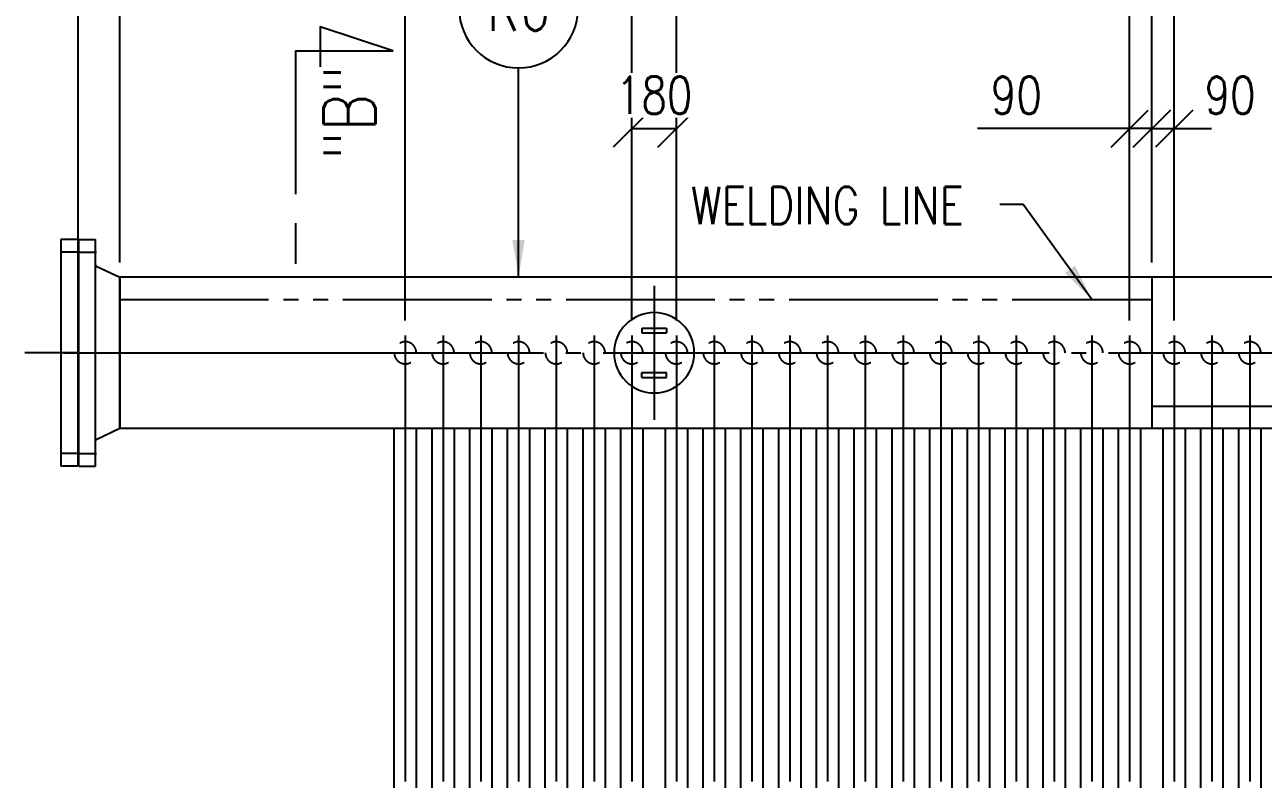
# Model space of a CAD drawing. Header units: millimetres. Extents: x 0 to 91981, y -132907 to 77676.
# Drawn here: x 4452 to 9450, y 69580 to 72625 of the extents above; entities that cross this region are included whole.
import ezdxf
from ezdxf.enums import TextEntityAlignment as Align

# ---------------------------------------------------------------- set-up
doc = ezdxf.new("R2010")
doc.units = ezdxf.units.MM
doc.header["$LTSCALE"] = 60
for name, pattern in [('JNK-CENTER', [34, 30, -1.5, 1, -1.5]), ('JNK-HIDDEN', [3, 2, -1]), ('JNK-PHANTOM', [15, 10, -1, 1, -1, 1, -1])]:
    doc.linetypes.add(name, pattern=pattern)
doc.layers.add('AM_5', color=3, linetype='Continuous', lineweight=25)
doc.layers.add('CONT-G', color=3, linetype='Continuous', lineweight=25)
for name, color, linetype in [('CEN-R', 1, 'JNK-CENTER'), ('CON-C', 4, 'Continuous'), ('CON-G', 3, 'Continuous'), ('CON-Y', 2, 'Continuous'), ('Dim-W', 7, 'Continuous'), ('HID-Y', 2, 'JNK-HIDDEN'), ('PHA-W', 7, 'JNK-PHANTOM'), ('TXT-Y', 2, 'Continuous')]:
    doc.layers.add(name, color=color, linetype=linetype)
doc.styles.add('SIMPLEX', font='simplex.shx', dxfattribs={"width": 0.8})
doc.dimstyles.new('DIM60', dxfattribs={"dimscale": 60, "dimtxt": 2.5, "dimasz": 2.5, "dimexe": 1, "dimexo": 1, "dimgap": 1, "dimtad": 1, "dimdsep": 46, "dimtxsty": 'SIMPLEX', "dimcen": 0, "dimclrd": 256, "dimclre": 256, "dimclrt": 2, "dimadec": 1, "dimazin": 2, "dimtfac": 1, "dimtix": 1, "dimtmove": 2, "dimatfit": 2, "dimfxl": 1, "dimarcsym": 1})
doc.dimstyles.new('DIM_60', dxfattribs={"dimscale": 60, "dimtxt": 2.5, "dimasz": 2.5, "dimexe": 1, "dimexo": 1, "dimgap": 1, "dimtad": 1, "dimdec": 4, "dimdsep": 46, "dimtxsty": 'SIMPLEX', "dimcen": 2.5, "dimclrd": 7, "dimclre": 7, "dimclrt": 2, "dimadec": 4, "dimazin": 2, "dimtfac": 1, "dimtdec": 4, "dimtmove": 0, "dimatfit": 2, "dimfxl": 0.18, "dimtolj": 1, "dimtzin": 0, "dimarcsym": 1})
doc.dimstyles.new('DIM_60$0', dxfattribs={"dimscale": 60, "dimtxt": 2.5, "dimasz": 2.5, "dimexe": 1, "dimexo": 1, "dimgap": 1, "dimtad": 1, "dimdec": 4, "dimdsep": 46, "dimtxsty": 'SIMPLEX', "dimcen": 2.5, "dimclrd": 7, "dimclre": 7, "dimclrt": 2, "dimadec": 4, "dimazin": 2, "dimtfac": 1, "dimtdec": 4, "dimtmove": 0, "dimatfit": 2, "dimfxl": 1, "dimtolj": 1, "dimtzin": 0, "dimarcsym": 1})

# ---------------------------------------------------------------- blocks, each defined once
blk = doc.blocks.new('*D945')
at = {"layer": 'DEFPOINTS', "color": 0, "ltscale": 60, "transparency": 16777216}
for p in [(13198.3, 74006.2), (9000.7, 71606.2), (13198.3, 71606.2)]:
    blk.add_point(p, dxfattribs=at)
at = {"layer": 'Dim-W', "color": 7, "linetype": 'ByBlock', "lineweight": -2, "ltscale": 60, "transparency": 16777216}
for p, q in [((9000.7, 71666.2), (9000.7, 74066.2)), ((13198.3, 71666.2), (13198.3, 74066.2)), ((9150.7, 74006.2), (13048.3, 74006.2))]:
    blk.add_line(p, q, dxfattribs=at)
at = {"layer": 'Dim-W', "color": 7, "ltscale": 60, "transparency": 16777216}
for points in [[(9150.7, 74031.2), (9150.7, 73981.2), (9000.7, 74006.2)], [(13048.3, 74031.2), (13048.3, 73981.2), (13198.3, 74006.2)]]:
    blk.add_solid(points, dxfattribs=at)
at = {"layer": 'Dim-W', "color": 2, "ltscale": 60, "transparency": 16777216, "insert": (11099.5, 74141.2), "char_height": 150, "attachment_point": 5, "style": 'SIMPLEX'}
blk.add_mtext('\\A1;4197.6', dxfattribs=at)
blk = doc.blocks.new("24'' FLG")
at = {"layer": 'CEN-R'}
for p, q in [((0, -228), (0, 47.6)), ((-406.4, -171.3), (-406.4, -95.3)), ((406.4, -171.3), (406.4, -95.3)), ((-406.4, -165.3), (-406.4, -241.3)), ((0, -168.3), (0, -384.2)), ((406.4, -165.3), (406.4, -241.3))]:
    blk.add_line(p, q, dxfattribs=at)
at = {"layer": 'CON-G'}
for p, q in [((-349.6, -95.7), (-304.7, 0)), ((304.7, 0), (-304.7, 0)), ((349.6, -95.7), (304.7, 0)), ((457.5, -98.3), (-457.5, -98.3)), ((-457.5, -166.7), (-457.5, -98.3)), ((457.5, -166.7), (457.5, -98.3)), ((457.5, -166.7), (-457.5, -166.7)), ((-457.5, -169.9), (-457.5, -238.3)), ((-457.5, -169.9), (457.5, -169.9)), ((-346.1, -168.3), (-346.1, -166.7)), ((-346.1, -168.3), (-346.1, -169.9)), ((-346.1, -168.3), (346.1, -168.3)), ((346.1, -168.3), (-346.1, -168.3)), ((346.1, -168.3), (346.1, -166.7)), ((346.1, -168.3), (346.1, -169.9)), ((457.5, -169.9), (457.5, -238.3)), ((-457.5, -238.3), (457.5, -238.3))]:
    blk.add_line(p, q, dxfattribs=at)
for centre, start, end in [((-353.7, -93.8), 270, 334.7554), ((353.7, -93.8), 205.2446, 270)]:
    blk.add_arc(centre, 4.5, start, end, dxfattribs=at)
at = {"layer": 'CONT-G'}
blk.add_line((-304.7, 0), (304.7, 0), dxfattribs=at)
blk.add_line((-304.7, 0), (304.7, 0), dxfattribs=at)
blk = doc.blocks.new('SPRING SUPPORT BASE')
at = {"layer": 'CEN-R'}
blk.add_line((-269.9, 0), (269.9, 0), dxfattribs=at)
at = {"layer": 'CONT-G'}
for p, q in [((-100, 50), (-100, -50)), ((-100, 50), (-80, 50)), ((-80, 50), (-80, -50)), ((80, 50), (80, -50)), ((100, 50), (80, 50)), ((100, 50), (100, -50)), ((-100, -50), (-80, -50)), ((100, -50), (80, -50))]:
    blk.add_line(p, q, dxfattribs=at)
blk.add_circle((0, 0), 162, dxfattribs=at)
blk = doc.blocks.new('MANIFOLD&U-COIL-HIDDEN')
at = {"layer": 'HID-Y', "ltscale": 60}
for start, end in [(0, 120), (180, 300)]:
    blk.add_arc((75719.8, 12166.3), 44.5, start, end, dxfattribs=at)
blk = doc.blocks.new('_Oblique')
at = {"color": 0, "linetype": 'ByBlock', "lineweight": -2}
blk.add_line((-0.5, -0.5), (0.5, 0.5), dxfattribs=at)
blk = doc.blocks.new('*D946')
at = {"layer": 'DEFPOINTS', "color": 0, "ltscale": 60, "transparency": 16777216}
for p in [(9000.7, 72206.2), (9000.7, 71606.2), (8910.7, 71371.5)]:
    blk.add_point(p, dxfattribs=at)
at = {"layer": 'Dim-W', "color": 7, "linetype": 'ByBlock', "lineweight": -2, "ltscale": 60, "transparency": 16777216}
for p, q in [((8910.7, 71431.5), (8910.7, 72266.2)), ((9000.7, 71666.2), (9000.7, 72266.2)), ((8910.7, 72206.2), (8296.5, 72206.2)), ((9000.7, 72206.2), (8910.7, 72206.2)), ((9000.7, 72206.2), (9150.7, 72206.2))]:
    blk.add_line(p, q, dxfattribs=at)
at = {"layer": 'Dim-W', "color": 7, "lineweight": -2, "ltscale": 60, "transparency": 16777216, "xscale": 150, "yscale": 150, "zscale": 150}
blk.add_blockref('_Oblique', (8910.7, 72206.2), dxfattribs=at)
at = {"layer": 'Dim-W', "color": 7, "lineweight": -2, "ltscale": 60, "transparency": 16777216, "xscale": 150, "yscale": 150, "zscale": 150, "rotation": 180}
blk.add_blockref('_Oblique', (9000.7, 72206.2), dxfattribs=at)
at = {"layer": 'Dim-W', "color": 2, "ltscale": 60, "transparency": 16777216, "insert": (8453.6, 72341.2), "char_height": 150, "attachment_point": 5, "style": 'SIMPLEX'}
blk.add_mtext('\\A1;90', dxfattribs=at)
blk = doc.blocks.new('*D947')
at = {"layer": 'DEFPOINTS', "color": 0, "ltscale": 60, "transparency": 16777216}
for p in [(9090.7, 72206.2), (9000.7, 71606.2), (9090.7, 71371.5)]:
    blk.add_point(p, dxfattribs=at)
at = {"layer": 'Dim-W', "color": 7, "linetype": 'ByBlock', "lineweight": -2, "ltscale": 60, "transparency": 16777216}
for p, q in [((9000.7, 71666.2), (9000.7, 72266.2)), ((9090.7, 71431.5), (9090.7, 72266.2)), ((9000.7, 72206.2), (8850.7, 72206.2)), ((9000.7, 72206.2), (9090.7, 72206.2)), ((9090.7, 72206.2), (9240.7, 72206.2))]:
    blk.add_line(p, q, dxfattribs=at)
at = {"layer": 'Dim-W', "color": 7, "lineweight": -2, "ltscale": 60, "transparency": 16777216, "xscale": 150, "yscale": 150, "zscale": 150}
blk.add_blockref('_Oblique', (9000.7, 72206.2), dxfattribs=at)
at = {"layer": 'Dim-W', "color": 7, "lineweight": -2, "ltscale": 60, "transparency": 16777216, "xscale": 150, "yscale": 150, "zscale": 150, "rotation": 180}
blk.add_blockref('_Oblique', (9090.7, 72206.2), dxfattribs=at)
at = {"layer": 'Dim-W', "color": 2, "ltscale": 60, "transparency": 16777216, "insert": (9316.1, 72341.2), "char_height": 150, "attachment_point": 5, "style": 'SIMPLEX'}
blk.add_mtext('\\A1;90', dxfattribs=at)
blk = doc.blocks.new('*D948')
at = {"layer": 'DEFPOINTS', "color": 0, "ltscale": 60, "transparency": 16777216}
for p in [(6901.9, 73406.2), (5987.5, 71371.5), (6901.9, 71371.5)]:
    blk.add_point(p, dxfattribs=at)
at = {"layer": 'Dim-W', "color": 7, "linetype": 'ByBlock', "lineweight": -2, "ltscale": 60, "transparency": 16777216}
for p, q in [((5987.5, 71431.5), (5987.5, 73466.2)), ((6901.9, 71431.5), (6901.9, 73466.2)), ((6137.5, 73406.2), (6751.9, 73406.2))]:
    blk.add_line(p, q, dxfattribs=at)
at = {"layer": 'Dim-W', "color": 7, "ltscale": 60, "transparency": 16777216}
for points in [[(6137.5, 73431.2), (6137.5, 73381.2), (5987.5, 73406.2)], [(6751.9, 73431.2), (6751.9, 73381.2), (6901.9, 73406.2)]]:
    blk.add_solid(points, dxfattribs=at)
at = {"layer": 'Dim-W', "color": 2, "ltscale": 60, "transparency": 16777216, "char_height": 150, "attachment_point": 5, "style": 'SIMPLEX'}
for s, insert in [('\\A1;6@152.4', (6444.7, 73541.2)), ('\\A1;=914.4', (6444.7, 73271.2))]:
    blk.add_mtext(s, dxfattribs=dict(at, insert=insert))
blk = doc.blocks.new('*D949')
at = {"layer": 'DEFPOINTS', "color": 0, "ltscale": 60, "transparency": 16777216}
for p in [(8910.7, 73406.2), (7081.9, 71371.5), (8910.7, 71371.5)]:
    blk.add_point(p, dxfattribs=at)
at = {"layer": 'Dim-W', "color": 7, "linetype": 'ByBlock', "lineweight": -2, "ltscale": 60, "transparency": 16777216}
for p, q in [((7081.9, 71431.5), (7081.9, 73466.2)), ((8910.7, 71431.5), (8910.7, 73466.2)), ((7231.9, 73406.2), (8760.7, 73406.2))]:
    blk.add_line(p, q, dxfattribs=at)
at = {"layer": 'Dim-W', "color": 7, "ltscale": 60, "transparency": 16777216}
for points in [[(7231.9, 73431.2), (7231.9, 73381.2), (7081.9, 73406.2)], [(8760.7, 73431.2), (8760.7, 73381.2), (8910.7, 73406.2)]]:
    blk.add_solid(points, dxfattribs=at)
at = {"layer": 'Dim-W', "color": 2, "ltscale": 60, "transparency": 16777216, "char_height": 150, "attachment_point": 5, "style": 'SIMPLEX'}
for s, insert in [('\\A1;12 @ 152.4', (7996.3, 73541.2)), ('\\A1;= 1828.8', (7996.3, 73271.2))]:
    blk.add_mtext(s, dxfattribs=dict(at, insert=insert))
blk = doc.blocks.new('*D954')
at = {"layer": 'DEFPOINTS', "color": 0, "ltscale": 60, "transparency": 16777216}
for p in [(4667.9, 73406.2), (4667.9, 71647.6), (5987.5, 71371.5)]:
    blk.add_point(p, dxfattribs=at)
at = {"layer": 'Dim-W', "color": 7, "linetype": 'ByBlock', "lineweight": -2, "ltscale": 60, "transparency": 16777216}
for p, q in [((4667.9, 71707.6), (4667.9, 73466.2)), ((5987.5, 71431.5), (5987.5, 73466.2)), ((5837.5, 73406.2), (4817.9, 73406.2))]:
    blk.add_line(p, q, dxfattribs=at)
at = {"layer": 'Dim-W', "color": 7, "ltscale": 60, "transparency": 16777216}
for points in [[(4817.9, 73431.2), (4817.9, 73381.2), (4667.9, 73406.2)], [(5837.5, 73431.2), (5837.5, 73381.2), (5987.5, 73406.2)]]:
    blk.add_solid(points, dxfattribs=at)
at = {"layer": 'Dim-W', "color": 2, "ltscale": 60, "transparency": 16777216, "insert": (5327.7, 73541.2), "char_height": 150, "attachment_point": 5, "style": 'SIMPLEX'}
blk.add_mtext('\\A1;1319.6', dxfattribs=at)
blk = doc.blocks.new('*D975')
at = {"layer": 'DEFPOINTS', "color": 0, "ltscale": 60, "transparency": 16777216}
for p in [(9000.7, 74006.2), (4667.9, 71647.6), (9000.7, 71606.2)]:
    blk.add_point(p, dxfattribs=at)
at = {"layer": 'Dim-W', "color": 7, "linetype": 'ByBlock', "lineweight": -2, "ltscale": 60, "transparency": 16777216}
for p, q in [((4667.9, 71707.6), (4667.9, 74066.2)), ((9000.7, 71666.2), (9000.7, 74066.2)), ((4817.9, 74006.2), (8850.7, 74006.2))]:
    blk.add_line(p, q, dxfattribs=at)
at = {"layer": 'Dim-W', "color": 7, "ltscale": 60, "transparency": 16777216}
for points in [[(4817.9, 74031.2), (4817.9, 73981.2), (4667.9, 74006.2)], [(8850.7, 74031.2), (8850.7, 73981.2), (9000.7, 74006.2)]]:
    blk.add_solid(points, dxfattribs=at)
at = {"layer": 'Dim-W', "color": 2, "ltscale": 60, "transparency": 16777216, "insert": (6834.3, 74141.2), "char_height": 150, "attachment_point": 5, "style": 'SIMPLEX'}
blk.add_mtext('\\A1;4332.8', dxfattribs=at)
blk = doc.blocks.new('*D977')
at = {"layer": 'DEFPOINTS', "color": 0, "ltscale": 60, "transparency": 16777216}
for p in [(9547.9, 72806.2), (9090.7, 71371.5), (9547.9, 71371.5)]:
    blk.add_point(p, dxfattribs=at)
at = {"layer": 'Dim-W', "color": 7, "linetype": 'ByBlock', "lineweight": -2, "ltscale": 60, "transparency": 16777216}
for p, q in [((9090.7, 71431.5), (9090.7, 72866.2)), ((9547.9, 71431.5), (9547.9, 72866.2)), ((9240.7, 72806.2), (9397.9, 72806.2))]:
    blk.add_line(p, q, dxfattribs=at)
at = {"layer": 'Dim-W', "color": 7, "ltscale": 60, "transparency": 16777216}
for points in [[(9240.7, 72831.2), (9240.7, 72781.2), (9090.7, 72806.2)], [(9397.9, 72831.2), (9397.9, 72781.2), (9547.9, 72806.2)]]:
    blk.add_solid(points, dxfattribs=at)
at = {"layer": 'Dim-W', "color": 2, "ltscale": 60, "transparency": 16777216, "insert": (9319.3, 72941.2), "char_height": 150, "attachment_point": 5, "style": 'SIMPLEX', "bg_fill": 3, "box_fill_scale": 1.1, "bg_fill_color": 256, "bg_fill_true_color": 13158600, "bg_fill_transparency": 0}
blk.add_mtext('\\A1;3 @ 152.4 = 457.2', dxfattribs=at)
blk = doc.blocks.new('SECMARK2')
at = {"layer": 'CON-C'}
blk.add_line((0, 0), (-2.717, 0), dxfattribs=at)
blk.add_lwpolyline([(-4.667, 0), (-14.317, 0), (-14.317, 6.51), (-15.933, 1.643), (-13.233, 1.643)], dxfattribs=at)
at = {"layer": 'CON-C', "style": 'SIMPLEX', "width": 0.8}
blk.add_attdef('TAG', (-12.98, 1.18), '', height=3.5, dxfattribs=at)
blk = doc.blocks.new('piec-tag')
at = {"layer": 'CON-Y'}
blk.add_circle((0, 0), 4, dxfattribs=at)
at = {"layer": 'CON-G', "style": 'SIMPLEX', "width": 0.8}
blk.add_attdef('P.N', text='', height=3, dxfattribs=at).set_placement((0, 0), align=Align.MIDDLE)
at = {"layer": 'CON-G', "style": 'SIMPLEX', "width": 0.8, "flags": 1}
blk.add_attdef('BOM', (4.48, -3.74), '', height=2.5, dxfattribs=at)
blk = doc.blocks.new('*D1000')
at = {"layer": 'DEFPOINTS', "color": 0, "ltscale": 60, "transparency": 16777216}
for p in [(7081.9, 72206.2), (6901.9, 71371.5), (7081.9, 71371.5)]:
    blk.add_point(p, dxfattribs=at)
at = {"layer": 'Dim-W', "color": 7, "linetype": 'ByBlock', "lineweight": -2, "ltscale": 60, "transparency": 16777216}
for p, q in [((6901.9, 71431.5), (6901.9, 72266.2)), ((7081.9, 71431.5), (7081.9, 72266.2)), ((6901.9, 72206.2), (7081.9, 72206.2))]:
    blk.add_line(p, q, dxfattribs=at)
at = {"layer": 'Dim-W', "color": 7, "lineweight": -2, "ltscale": 60, "transparency": 16777216, "xscale": 150, "yscale": 150, "zscale": 150, "rotation": 180}
blk.add_blockref('_Oblique', (6901.9, 72206.2), dxfattribs=at)
at = {"layer": 'Dim-W', "color": 7, "lineweight": -2, "ltscale": 60, "transparency": 16777216, "xscale": 150, "yscale": 150, "zscale": 150}
blk.add_blockref('_Oblique', (7081.9, 72206.2), dxfattribs=at)
at = {"layer": 'Dim-W', "color": 2, "ltscale": 60, "transparency": 16777216, "insert": (6991.9, 72341.2), "char_height": 150, "attachment_point": 5, "style": 'SIMPLEX', "bg_fill": 3, "box_fill_scale": 1.1, "bg_fill_color": 256, "bg_fill_true_color": 13158600, "bg_fill_transparency": 0}
blk.add_mtext('\\A1;180', dxfattribs=at)
blk = doc.blocks.new('*D1498')
at = {"layer": 'AM_5', "color": 7, "linetype": 'ByBlock', "lineweight": -2, "transparency": 16777216}
for p, q in [((4836.2, 71666.2), (4836.2, 75079.8)), ((17369.9, 71666.2), (17369.9, 75079.8)), ((4986.2, 75019.8), (17219.9, 75019.8))]:
    blk.add_line(p, q, dxfattribs=at)
at = {"layer": 'AM_5', "color": 7, "transparency": 16777216}
for points in [[(4986.2, 75044.8), (4986.2, 74994.8), (4836.2, 75019.8)], [(17219.9, 75044.8), (17219.9, 74994.8), (17369.9, 75019.8)]]:
    blk.add_solid(points, dxfattribs=at)
at = {"layer": 'DEFPOINTS', "color": 0, "transparency": 16777216}
for p in [(17369.9, 75019.8), (4836.2, 71606.2), (17369.9, 71606.2)]:
    blk.add_point(p, dxfattribs=at)
at = {"layer": 'AM_5', "color": 2, "transparency": 16777216, "insert": (11103.1, 75154.8), "char_height": 150, "attachment_point": 5, "style": 'SIMPLEX'}
blk.add_mtext('\\A1;12533.702', dxfattribs=at)

msp = doc.modelspace()

# ---------------------------------------------------------------- linework, layer by layer
at = {"layer": 'CEN-R'}
for p, q in [((5987.54309, 71371.52672), (5987.54309, 66961.52672)), ((6139.94309, 71371.52672), (6139.94309, 66961.52672)), ((6292.34309, 71371.52672), (6292.34309, 66961.52672)), ((6444.74309, 71371.52672), (6444.74309, 66961.52672)), ((6597.14309, 71371.52672), (6597.14309, 66961.52672)), ((6749.54309, 71371.52672), (6749.54309, 66961.52672)), ((6901.94309, 71371.52672), (6901.94309, 66961.52672)), ((7081.94309, 71371.52672), (7081.94309, 66961.52672)), ((7234.34309, 71371.52672), (7234.34309, 66961.52672)), ((7386.74309, 71371.52672), (7386.74309, 66961.52672)), ((7539.14309, 71371.52672), (7539.14309, 66961.52672)), ((7691.54309, 71371.52672), (7691.54309, 66961.52672)), ((7843.94309, 71371.52672), (7843.94309, 66961.52672)), ((7996.34309, 71371.52672), (7996.34309, 66961.52672)), ((8148.74309, 71371.52672), (8148.74309, 66961.52672)), ((8301.14309, 71371.52672), (8301.14309, 66961.52672)), ((8453.54309, 71371.52672), (8453.54309, 66961.52672)), ((8605.94309, 71371.52672), (8605.94309, 66961.52672)), ((8758.34309, 71371.52672), (8758.34309, 66961.52672)), ((8910.74309, 71371.52672), (8910.74309, 66961.52672)), ((9090.74309, 71371.52672), (9090.74309, 66961.52672)), ((9243.14309, 71371.52672), (9243.14309, 66961.52672)), ((9395.54309, 71371.52672), (9395.54309, 66961.52672)), ((4746.04298, 71301.52672), (17869.94512, 71301.52672))]:
    msp.add_line(p, q, dxfattribs=at)
at = {"layer": 'CONT-G'}
for p, q in [((5209.94309, 71606.22671), (4836.24309, 71606.22671)), ((16927.94309, 71606.22671), (5209.94309, 71606.22671)), ((9000.74309, 71606.22671), (9000.74309, 70996.82672)), ((4836.24309, 70996.82672), (5209.94309, 70996.82672)), ((5209.94309, 70996.82672), (16927.94309, 70996.82672))]:
    msp.add_line(p, q, dxfattribs=at)
for points in [[(5943.09309, 67361.72672), (5943.09309, 70996.82672), (6031.99309, 70996.82672), (6031.99309, 67361.72672)], [(6095.49309, 67361.72672), (6095.49309, 70996.82672), (6184.39309, 70996.82672), (6184.39309, 67361.72672)], [(6247.89309, 67361.72672), (6247.89309, 70996.82672), (6336.79309, 70996.82672), (6336.79309, 67361.72672)], [(6400.29309, 67361.72672), (6400.29309, 70996.82672), (6489.19309, 70996.82672), (6489.19309, 67361.72672)], [(6552.69309, 67361.72672), (6552.69309, 70996.82672), (6641.59309, 70996.82672), (6641.59309, 67361.72672)], [(6705.09309, 67361.72672), (6705.09309, 70996.82672), (6793.99309, 70996.82672), (6793.99309, 67361.72672)], [(6857.49309, 67361.72672), (6857.49309, 70996.82672), (6946.39309, 70996.82672), (6946.39309, 67361.72672)], [(7037.49309, 67361.72672), (7037.49309, 70996.82672), (7126.39309, 70996.82672), (7126.39309, 67361.72672)], [(7189.89309, 67361.72672), (7189.89309, 70996.82672), (7278.79309, 70996.82672), (7278.79309, 67361.72672)], [(7342.29309, 67361.72672), (7342.29309, 70996.82672), (7431.19309, 70996.82672), (7431.19309, 67361.72672)], [(7494.69309, 67361.72672), (7494.69309, 70996.82672), (7583.59309, 70996.82672), (7583.59309, 67361.72672)], [(7647.09309, 67361.72672), (7647.09309, 70996.82672), (7735.99309, 70996.82672), (7735.99309, 67361.72672)], [(7799.49309, 67361.72672), (7799.49309, 70996.82672), (7888.39309, 70996.82672), (7888.39309, 67361.72672)], [(7951.89309, 67361.72672), (7951.89309, 70996.82672), (8040.79309, 70996.82672), (8040.79309, 67361.72672)], [(8104.29309, 67361.72672), (8104.29309, 70996.82672), (8193.19309, 70996.82672), (8193.19309, 67361.72672)], [(8256.69309, 67361.72672), (8256.69309, 70996.82672), (8345.59309, 70996.82672), (8345.59309, 67361.72672)], [(8409.09309, 67361.72672), (8409.09309, 70996.82672), (8497.99309, 70996.82672), (8497.99309, 67361.72672)], [(8561.49309, 67361.72672), (8561.49309, 70996.82672), (8650.39309, 70996.82672), (8650.39309, 67361.72672)], [(8713.89309, 67361.72672), (8713.89309, 70996.82672), (8802.79309, 70996.82672), (8802.79309, 67361.72672)], [(8866.29309, 67361.72672), (8866.29309, 70996.82672), (8955.19309, 70996.82672), (8955.19309, 67361.72672)], [(9046.29309, 67361.72672), (9046.29309, 70996.82672), (9135.19309, 70996.82672), (9135.19309, 67361.72672)], [(9198.69309, 67361.72672), (9198.69309, 70996.82672), (9287.59309, 70996.82672), (9287.59309, 67361.72672)], [(9351.09309, 67361.72672), (9351.09309, 70996.82672), (9439.99309, 70996.82672), (9439.99309, 67361.72672)]]:
    msp.add_lwpolyline(points, dxfattribs=at)
at = {"layer": 'PHA-W'}
msp.add_line((9000.74309, 71086.07128), (13198.34309, 71086.07128), dxfattribs=at)

# ---------------------------------------------------------------- block references
for p in [(-69732.2085, 59135.19893), (-69579.8085, 59135.19893), (-69427.4085, 59135.19893), (-69275.0085, 59135.19893), (-69122.6085, 59135.19893), (-68970.2085, 59135.19893), (-68817.8085, 59135.19893), (-68637.8085, 59135.19893), (-68485.4085, 59135.19893), (-68333.0085, 59135.19893), (-68180.6085, 59135.19893), (-68028.2085, 59135.19893), (-67875.8085, 59135.19893), (-67723.4085, 59135.19893), (-67571.0085, 59135.19893), (-67418.6085, 59135.19893), (-67266.2085, 59135.19893), (-67113.8085, 59135.19893), (-66961.4085, 59135.19893), (-66809.0085, 59135.19893), (-66629.0085, 59135.19893), (-66476.6085, 59135.19893), (-66324.2085, 59135.19893)]:
    msp.add_blockref('MANIFOLD&U-COIL-HIDDEN', p)
at = {"layer": 'Dim-W'}
ref = msp.add_blockref('piec-tag', (6444.74309, 72691.17823), dxfattribs=dict(at, xscale=-59.99999999999999, yscale=59.99999999999999, zscale=59.99999999999999, rotation=179.9999989152319))
ref.add_attrib('P.N', 'R6', dxfattribs={"layer": 'CON-G', "height": 180, "rotation": 359.99999892, "style": 'SIMPLEX', "width": 0.8}).set_placement((6444.74309, 72691.17823), align=Align.MIDDLE)
ref = msp.add_blockref('SECMARK2', (5546.19167, 71661.16238), dxfattribs=dict(at, xscale=60, yscale=60, zscale=60, rotation=269.9999999999907))
ref.add_attrib('TAG', '"B"', (5866.99167, 72079.96238), dxfattribs={"layer": 'CON-C', "height": 210, "rotation": 90, "style": 'SIMPLEX', "width": 0.8})
at = {"layer": 'Dim-W', "rotation": 270}
msp.add_blockref("24'' FLG", (4836.24309, 71301.52674), dxfattribs=at)
at = {"layer": 'Dim-W', "xscale": -1, "rotation": 90}
msp.add_blockref('SPRING SUPPORT BASE', (6991.94308, 71301.52672), dxfattribs=at)

# ---------------------------------------------------------------- texts
at = {"layer": 'TXT-Y', "style": 'SIMPLEX', "width": 0.8}
msp.add_text('WELDING LINE', height=150, dxfattribs=at).set_placement((7141.05286, 71821.2488))

# ---------------------------------------------------------------- dimensions: what is measured, and where the dimension line sits
at = {"layer": 'Dim-W', "ltscale": 60}
for base, p1, p2, picture, middle in [((9000.74309, 74006.22671), (4667.94309, 71647.62672), (9000.74309, 71606.22671), '*D975', (6834.34309, 74141.22671)), ((13198.34309, 74006.22671), (9000.74309, 71606.22671), (13198.34309, 71606.22671), '*D945', (11099.54309, 74141.22671)), ((4667.94309, 73406.22671), (5987.54309, 71371.52672), (4667.94309, 71647.62672), '*D954', (5327.74309, 73541.22671))]:
    dim = msp.add_linear_dim(base=base, p1=p1, p2=p2, dimstyle='DIM_60', dxfattribs=at)
    dim.commit()
    dim.dimension.update_dxf_attribs({"geometry": picture, "text_midpoint": middle})
for base, p1, p2, text, picture, middle in [((8910.74309, 73406.22671), (7081.94309, 71371.52672), (8910.74309, 71371.52672), '12 @ 152.4\\X= <>', '*D949', (7996.34309, 73406.22671)), ((6901.94309, 73406.22671), (5987.54309, 71371.52672), (6901.94309, 71371.52672), '6@152.4\\X=<>', '*D948', (6444.74309, 73406.22671))]:
    dim = msp.add_linear_dim(base=base, p1=p1, p2=p2, text=text, dimstyle='DIM_60', dxfattribs=at)
    dim.commit()
    dim.dimension.update_dxf_attribs({"geometry": picture, "text_midpoint": middle})
for base, p1, p2, override, picture, middle in [((9000.74309, 72206.22671), (8910.74309, 71371.52672), (9000.74309, 71606.22671), {"dimblk1": 'Oblique', "dimblk2": 'Oblique', "dimsah": 1}, '*D946', (8453.60023, 72206.22671)), ((9090.74309, 72206.22671), (9000.74309, 71606.22671), (9090.74309, 71371.52672), {"dimblk1": 'Oblique', "dimblk2": 'Oblique', "dimsah": 1, "dimtmove": 2}, '*D947', (9316.0778, 72341.2457))]:
    dim = msp.add_linear_dim(base=base, p1=p1, p2=p2, dimstyle='DIM_60', override=override, dxfattribs=at)
    dim.commit()
    dim.dimension.update_dxf_attribs({"geometry": picture, "text_midpoint": middle, "dimtype": 160})

# ---------------------------------------------------------------- leaders
at = {"layer": 'Dim-W'}
msp.add_leader([(6444.74309, 71606.22671), (6444.74309, 72451.17823)], dimstyle='DIM60', override={"dimgap": 1, "dimtad": 0}, dxfattribs=at)

# ---------------------------------------------------------------- next in the draw order: dimensions: what is measured, and where the dimension line sits
at = {"layer": 'Dim-W', "ltscale": 60}
dim = msp.add_linear_dim(base=(9547.94309, 72806.22671), p1=(9090.74309, 71371.52672), p2=(9547.94309, 71371.52672), text='3 @ 152.4 = <>', dimstyle='DIM_60', override={"dimtfill": 1}, dxfattribs=at)
dim.commit()
dim.dimension.update_dxf_attribs({"geometry": '*D977', "text_midpoint": (9319.34309, 72806.22671), "dimtype": 160})

# ---------------------------------------------------------------- next in the draw order: linework, layer by layer
at = {"layer": 'PHA-W'}
msp.add_line((4836.24309, 71516.98215), (9000.74309, 71516.98215), dxfattribs=at)

# ---------------------------------------------------------------- next in the draw order: leaders
at = {"layer": 'Dim-W'}
msp.add_leader([(8758.34309, 71516.98215), (8480.52382, 71899.88935), (8386.77261, 71899.88935)], dimstyle='DIM60', override={"dimgap": 1, "dimtad": 0, "dimatfit": 3, "dimtfill": 1}, dxfattribs=at)

# ---------------------------------------------------------------- next in the draw order: dimensions: what is measured, and where the dimension line sits
at = {"layer": 'Dim-W', "ltscale": 60}
dim = msp.add_linear_dim(base=(7081.94309, 72206.22671), p1=(6901.94309, 71371.52672), p2=(7081.94309, 71371.52672), dimstyle='DIM_60', override={"dimblk1": 'Oblique', "dimblk2": 'Oblique', "dimsah": 1, "dimtfill": 1}, dxfattribs=at)
dim.commit()
dim.dimension.update_dxf_attribs({"geometry": '*D1000', "text_midpoint": (6991.94309, 72206.22671), "dimtype": 160})

# ---------------------------------------------------------------- next in the draw order: dimensions: what is measured, and where the dimension line sits
at = {"layer": 'AM_5'}
dim = msp.add_linear_dim(base=(17369.94512, 75019.76626), p1=(4836.24313, 71606.22671), p2=(17369.94512, 71606.22671), dimstyle='DIM_60$0', override={"dimpost": ''}, dxfattribs=at)
dim.commit()
dim.dimension.update_dxf_attribs({"geometry": '*D1498', "text_midpoint": (11103.09412, 75154.76626)})

doc.saveas('drawing.dxf')
